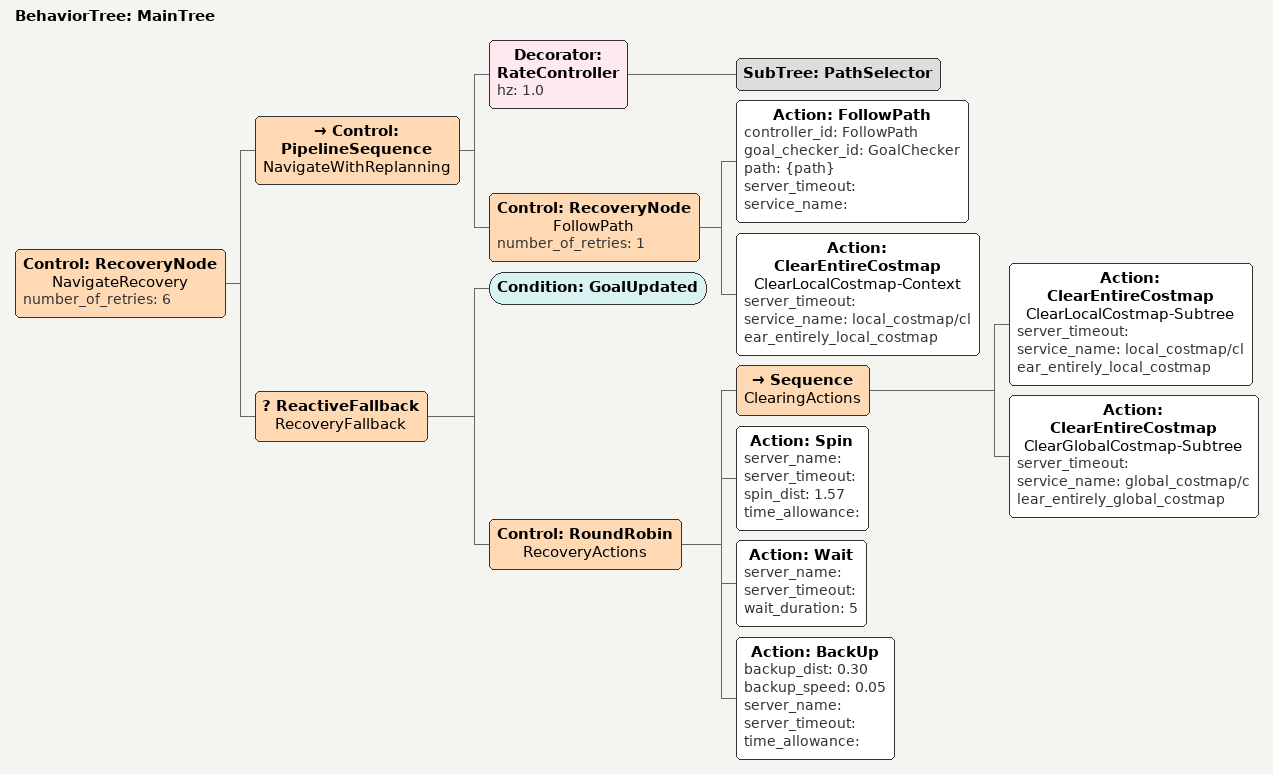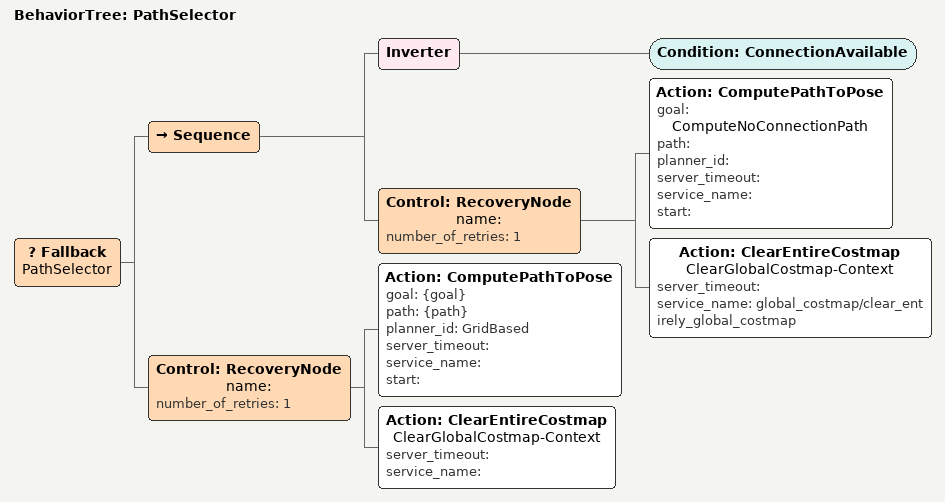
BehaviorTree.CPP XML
<?xml version="1.0"?>
<root main_tree_to_execute="MainTree">
    <BehaviorTree ID="MainTree">
        <Control ID="RecoveryNode" name="NavigateRecovery" number_of_retries="6">
            <Control ID="PipelineSequence" name="NavigateWithReplanning">
                <Decorator ID="RateController" hz="1.0">
                    <SubTree ID="PathSelector"/>
                </Decorator>
                <Control ID="RecoveryNode" name="FollowPath" number_of_retries="1">
                    <Action ID="FollowPath" controller_id="FollowPath" goal_checker_id="GoalChecker" path="{path}" server_timeout="" service_name=""/>
                    <Action ID="ClearEntireCostmap" name="ClearLocalCostmap-Context" server_timeout="" service_name="local_costmap/clear_entirely_local_costmap"/>
                </Control>
            </Control>
            <ReactiveFallback name="RecoveryFallback">
                <Condition ID="GoalUpdated"/>
                <Control ID="RoundRobin" name="RecoveryActions">
                    <Sequence name="ClearingActions">
                        <Action ID="ClearEntireCostmap" name="ClearLocalCostmap-Subtree" server_timeout="" service_name="local_costmap/clear_entirely_local_costmap"/>
                        <Action ID="ClearEntireCostmap" name="ClearGlobalCostmap-Subtree" server_timeout="" service_name="global_costmap/clear_entirely_global_costmap"/>
                    </Sequence>
                    <Action ID="Spin" server_name="" server_timeout="" spin_dist="1.57" time_allowance=""/>
                    <Action ID="Wait" server_name="" server_timeout="" wait_duration="5"/>
                    <Action ID="BackUp" backup_dist="0.30" backup_speed="0.05" server_name="" server_timeout="" time_allowance=""/>
                </Control>
            </ReactiveFallback>
        </Control>
    </BehaviorTree>
    <BehaviorTree ID="PathSelector">
        <Fallback name="PathSelector">
            <Sequence>
                <Inverter>
                    <Condition ID="ConnectionAvailable"/>
                </Inverter>
                <Control ID="RecoveryNode" name="" number_of_retries="1">
                    <Action ID="ComputePathToPose" goal="" name="ComputeNoConnectionPath" path="" planner_id="" server_timeout="" service_name="" start=""/>
                    <Action ID="ClearEntireCostmap" name="ClearGlobalCostmap-Context" server_timeout="" service_name="global_costmap/clear_entirely_global_costmap"/>
                </Control>
            </Sequence>
            <Control ID="RecoveryNode" name="" number_of_retries="1">
                <Action ID="ComputePathToPose" goal="{goal}" path="{path}" planner_id="GridBased" server_timeout="" service_name="" start=""/>
                <Action ID="ClearEntireCostmap" name="ClearGlobalCostmap-Context" server_timeout="" service_name=""/>
            </Control>
        </Fallback>
    </BehaviorTree>
</root>
